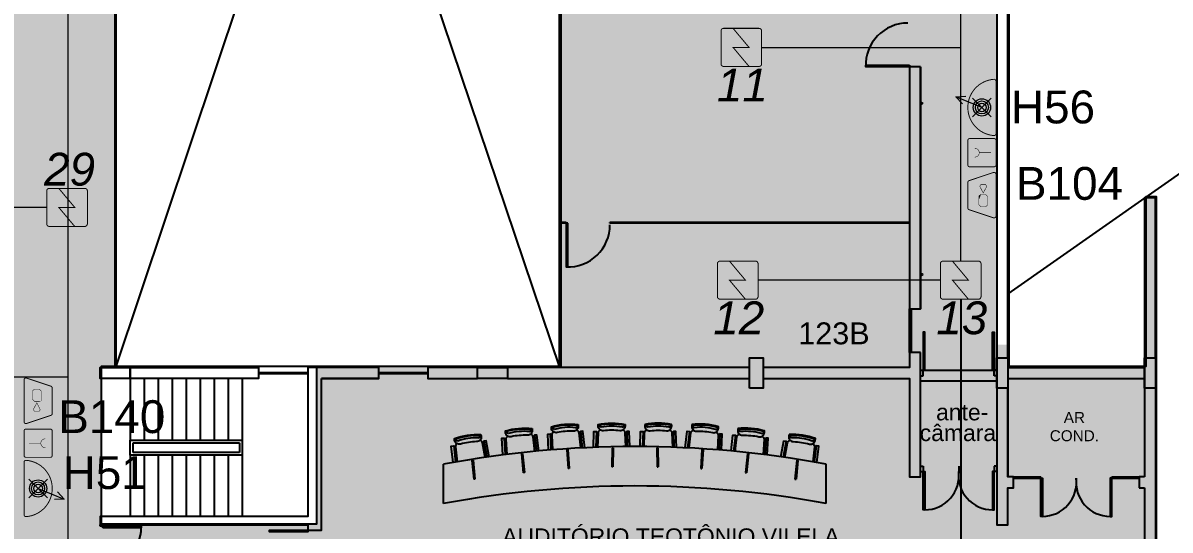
# Model space of a CAD drawing. Header units: metres. Extents: x -331 to 2982, y 362 to 2539.
# Drawn here: x 752.49 to 773.47, y 1560.45 to 1569.72 of the extents above; entities that cross this region are included whole.
import ezdxf
from ezdxf.enums import TextEntityAlignment as Align

# ---------------------------------------------------------------- set-up
doc = ezdxf.new("R2010")
doc.units = ezdxf.units.M
doc.layers.get('0').update_dxf_attribs({"color": 251})
doc.layers.add('_corredores', color=251, linetype='Continuous', plot=False)
doc.layers.add('_salas', color=251, linetype='Continuous', plot=False)
for name, color, linetype in [('ALV', 251, 'Continuous'), ('CX', 251, 'Continuous'), ('Det', 251, 'Continuous'), ('DET. FUMAÇA', 1, 'Continuous'), ('Det_disjuntores_e_quadros', 251, 'Continuous'), ('Det_Vigas', 251, 'Continuous'), ('Div', 251, 'Continuous'), ('Est', 251, 'Continuous'), ('Mob', 251, 'Continuous'), ('Pis', 251, 'Continuous'), ('SALAS NOVAS', 7, 'Continuous'), ('Texto_Salas', 251, 'Continuous'), ('vid', 251, 'Continuous'), ('vis', 251, 'Continuous')]:
    doc.layers.add(name, color=color, linetype=linetype)
doc.styles.add('ARIAL', font='arial.ttf')
doc.styles.add('DESTAQUE', font='arial.ttf', dxfattribs={"height": 0.4})
doc.styles.add('X3G_ENTITY_1416AE77', font='arial.ttf', dxfattribs={"height": 0.6})
doc.styles.add('X3G_ENTITY_1416AE81', font='arial.ttf', dxfattribs={"height": 0.6})
doc.styles.add('X3G_ENTITY_1416AE95', font='arial.ttf', dxfattribs={"height": 0.6})
doc.styles.add('X3G_ENTITY_1416AF17', font='arial.ttf', dxfattribs={"height": 0.6})
doc.styles.add('X3G_ENTITY_1416B5C2', font='arial.ttf', dxfattribs={"height": 0.6})
doc.styles.add('X3G_ENTITY_1416B5CC', font='arial.ttf', dxfattribs={"height": 0.6})
doc.styles.add('X3G_ENTITY_14229BF1', font='arial.ttf', dxfattribs={"height": 0.6})
doc.styles.add('X3G_ENTITY_14229C30', font='arial.ttf', dxfattribs={"height": 0.6})

# ---------------------------------------------------------------- blocks, each defined once
blk = doc.blocks.new('Detector de fumaça')
at = {"layer": 'DET. FUMAÇA', "linetype": 'Continuous', "lineweight": 15, "const_width": 0.01870277497772515}
blk.add_lwpolyline([(774.59948291868, 539.8157648447526), (775.2490596285452, 539.8157648447526, -0.414213562373095), (775.2958165659895, 539.7690079073084), (775.2958165659895, 539.1669315525518, -0.414213562373095), (775.2490596285452, 539.1201746151075), (774.59948291868, 539.1201746151075, -0.414213562373095), (774.5527259812357, 539.1669315525518), (774.5527259812357, 539.7690079073084, -0.414213562373095)], format="xyb", close=True, dxfattribs=at)
blk.add_lwpolyline([(774.7729620717275, 539.8157648447526), (775.0644559117889, 539.46796972993), (774.7729620717275, 539.46796972993), (775.0644559117889, 539.1201746151075)], dxfattribs=at)
blk = doc.blocks.new('WEW')
at = {"color": 1, "lineweight": 0, "true_color": 0xe60000}
for p, q in [((1781.244058351585, 994.0054447120629), (1781.439250093025, 994.4815067582979)), ((1781.439250093025, 994.4815067582979), (1781.307645081665, 994.3597140754018)), ((1781.439250093025, 994.4815067582979), (1781.447474959226, 994.302381974424)), ((1781.074639723589, 994.1748633400589), (1781.413476979581, 993.8360260840664)), ((1781.413476979581, 994.1748633400584), (1781.074639723589, 993.8360260840664))]:
    blk.add_line(p, q, dxfattribs=at)
at = {"color": 1, "true_color": 0xe60000, "const_width": 0.01719509600299768}
for points in [[(1779.259071833538, 993.7473526965271), (1780.02339894841, 993.7473526965271, 0.5119182938526288), (1780.056024349183, 993.7926180221241), (1779.907000183824, 994.239690518202, 0.3228228060550418), (1779.874374783051, 994.2632055766169), (1779.408095998897, 994.2632055766169, 0.3228228060552482), (1779.375470598124, 994.239690518202), (1779.226446432765, 993.7926180221241, 0.5119182938524135)], [(1780.193442345628, 994.2632055766169), (1780.640514841706, 994.2632055766169, -0.414213562373095), (1780.674905033712, 994.2288153846109), (1780.674905033712, 993.781742888533, -0.414213562373095), (1780.640514841706, 993.7473526965271), (1780.193442345628, 993.7473526965271, -0.414213562373095), (1780.159052153622, 993.781742888533), (1780.159052153622, 994.2288153846109, -0.414213562373095)], [(1780.763825455262, 993.7475182720175), (1781.724291247904, 993.7475182720175, 0.4353107658729382), (1781.758593597641, 993.7843649063095, 0.9309493362536452), (1780.729523105524, 993.78436490631, 0.4353107658789753)]]:
    blk.add_lwpolyline(points, format="xyb", close=True, dxfattribs=at)
at = {"color": 1, "true_color": 0xe60000, "const_width": 0.008597548001498838}
for points in [[(1779.462692778066, 994.0599573185639), (1779.617256824809, 994.0599573185641), (1779.651647016815, 994.0255671265581), (1779.651647016814, 993.9361816424857), (1779.617256824808, 993.9017914504798), (1779.462692778067, 993.9017914504798), (1779.428302586061, 993.9361816424857), (1779.42830258606, 994.0255671265579)], [(1779.832264668318, 993.9361816424855), (1779.832264668318, 994.0255671265586), (1779.8016962579, 994.0442011264258), (1779.678836761142, 993.9808743845219), (1779.8016962579, 993.917547642618)]]:
    blk.add_lwpolyline(points, close=True, dxfattribs=at)
for points in [[(1780.336029158255, 994.1350885802071), (1780.338049993509, 994.117166943729), (1780.344365115822, 994.0989928898357), (1780.351185446949, 994.0881389409826), (1780.365331318015, 994.0727414786561), (1780.373162042483, 994.0671882955221), (1780.385539694845, 994.0603730144587), (1780.397159497558, 994.0568391706461), (1780.413073587328, 994.0548198313247), (1780.421409544896, 994.0548198313247), (1780.431261128904, 994.0560819184007), (1780.449861303415, 994.0615455393163), (1780.464482803699, 994.0698767141055), (1780.477493721696, 994.0816463422157), (1780.487704267944, 994.0962795844166), (1780.493996586282, 994.1102881051825), (1780.496860415737, 994.1223690846443), (1780.497607045538, 994.1296433123828), (1780.497793702989, 994.135674088325)], [(1780.416978593668, 993.8365099637556), (1780.416978593668, 994.0545811760148)]]:
    blk.add_lwpolyline(points, dxfattribs=at)
at = {"color": 1, "lineweight": 0, "true_color": 0xe60000}
for radius in [0.15786673427384, 0.1190594061215832, 0.0773527752583614]:
    blk.add_circle((1781.244058351585, 994.0054447120626), radius, dxfattribs=at)

msp = doc.modelspace()

# ---------------------------------------------------------------- hatches: boundary and pattern name
at = {"layer": '_corredores', "transparency": 33554508}
h = msp.add_hatch(color=256, dxfattribs=at)
h.dxf.hatch_style = 1
h.paths.add_polyline_path([(849.5790032717355, 1608.941084747706), (849.5790032717355, 1612.216084747706), (852.2290032717356, 1612.216084747706), (852.2290032717356, 1614.651084747706), (851.6290103992874, 1614.651084747706), (851.6290103992874, 1624.564323200907), (870.3990019931257, 1624.564323200907), (870.3990020082852, 1626.400059628824), (870.2090031990942, 1626.400063498816), (870.2090031990942, 1626.597053963981), (870.0230230682605, 1626.784323779254), (866.324005457046, 1626.785022920147), (866.3084016434914, 1626.751474881556), (866.2037608402816, 1626.833558261063), (865.4423933806902, 1627.594323779257), (864.0139660849009, 1627.594323779257), (862.5855387891115, 1627.594323779257), (861.7755975859286, 1626.785022920147), (861.7400122291779, 1626.785022920147), (861.7364457712292, 1626.784144565041), (861.7229473617735, 1626.782872930436), (861.7049267127559, 1626.782872930436), (858.110678750395, 1626.785022920147), (857.7640003586921, 1626.438344528445), (857.4173219669892, 1626.785022920147), (853.8240740046213, 1626.785022920147), (853.8084701910666, 1626.751474881556), (853.7038293878568, 1626.833558261063), (852.9424619282654, 1627.594323779257), (851.5140346324761, 1627.594323779257), (849.7675001086791, 1627.594324325901), (849.7675001086973, 1626.834324325908), (849.6275001086851, 1626.834324325908), (849.6275001086892, 1629.914324325897), (841.2540003586828, 1629.914324325909), (841.2540003586823, 1628.074324325903), (840.4941414375053, 1628.074324325903), (840.4941414375053, 1627.116091448339), (840.7759085599355, 1626.83432432591), (840.3940708980967, 1626.452486664069), (840.0615346420109, 1626.785022920154), (836.4543521922933, 1626.785022920154), (836.4387483787386, 1626.751474881563), (836.3341075755288, 1626.83355826107), (835.5727401159374, 1627.594323779264), (834.1443128201481, 1627.594323779264), (832.7158855243588, 1627.594323779264), (831.9059443211759, 1626.785022920154), (831.8703589644251, 1626.785022920154), (831.8667925064765, 1626.784144565049), (831.8532940970208, 1626.782872930443), (831.8352734480031, 1626.782872930443), (828.2410254856422, 1626.785022920154), (827.8943470939394, 1626.438344528452), (827.5476687022365, 1626.785022920154), (823.9538683482033, 1626.785022920154), (823.9382645346486, 1626.751474881563), (823.8336237314388, 1626.83355826107), (823.0722562718474, 1627.594323779264), (821.6438289760581, 1627.594323779264), (820.2154016802688, 1627.594323779264), (819.4054604770859, 1626.785022920154), (819.3698751203351, 1626.785022920154), (819.3663086623865, 1626.784144565049), (819.3528102529308, 1626.782872930443), (819.3347896039131, 1626.782872930443), (815.7405416415522, 1626.785022920154), (815.3938632498493, 1626.438344528452), (815.0471848581465, 1626.785022920154), (811.4539368957858, 1626.785022920154), (811.4383330822311, 1626.751474881563), (811.3336922790213, 1626.83355826107), (810.5723248194299, 1627.594323779264), (809.1438975236406, 1627.594323779264), (807.7154702278513, 1627.594323779264), (806.9055290246683, 1626.785022920154), (806.8699436679176, 1626.785022920154), (806.866377209969, 1626.784144565049), (806.8528788005133, 1626.782872930443), (806.8348581514956, 1626.782872930443), (803.2406101891202, 1626.785022920154), (802.8939317974173, 1626.438344528452), (802.5472534057144, 1626.785022920154), (798.9539369094618, 1626.785022920154), (798.9383330959072, 1626.751474881563), (798.8336922926974, 1626.833558261071), (798.072324833106, 1627.594323779264), (796.6438975373167, 1627.594323779264), (795.2154702415273, 1627.594323779264), (794.4055290383444, 1626.785022920154), (794.3699436815937, 1626.785022920154), (794.366377223645, 1626.784144565049), (794.3528788141894, 1626.782872930443), (794.3348581651717, 1626.782872930443), (790.7406102028108, 1626.785022920154), (790.3939318111079, 1626.438344528452), (790.047253419405, 1626.785022920154), (786.4540054570298, 1626.785022920154), (786.4384016434751, 1626.751474881563), (786.3337608402653, 1626.83355826107), (785.5723933806739, 1627.594323779264), (784.1439660848846, 1627.594323779264), (782.7155387890953, 1627.594323779264), (781.9055975859123, 1626.785022920154), (781.8700122291616, 1626.785022920154), (781.866445771213, 1626.784144565049), (781.8529473617573, 1626.782872930443), (781.8349267127396, 1626.782872930443), (778.2406787503787, 1626.785022920154), (777.8940003586758, 1626.438344528452), (777.547321966973, 1626.785022920154), (773.9540740046123, 1626.785022920154), (773.9384701910576, 1626.751474881563), (773.8338293878478, 1626.83355826107), (773.0724619282564, 1627.594323779264), (771.6440346324671, 1627.594323779264), (770.2156073366777, 1627.594323779264), (769.4056796930877, 1626.785036469026), (769.3701084915365, 1626.785029745814), (769.3665143187955, 1626.784144565049), (769.3530159093398, 1626.782872930443), (769.3349952603221, 1626.782872930443), (765.6349776491074, 1626.784323779262), (765.4489975182737, 1626.597053963988), (765.4489975182737, 1626.400063498823), (765.2589987090828, 1626.400061504462), (765.2589987090828, 1624.564323200896), (770.1040003586895, 1624.564323200896), (770.1040003586895, 1614.651084747706), (770.4140037717434, 1614.651084747706), (770.4140037717434, 1605.531084747706), (765.0290032717353, 1605.531084747706), (765.0290032717357, 1610.831084747706), (763.8290032717355, 1610.831084747706), (763.8290032717355, 1605.531084747706), (755.9290032717354, 1605.531084747706), (755.9290032717354, 1610.831084747706), (754.8290032717355, 1610.831084747706), (754.8290032717355, 1605.531084747706), (746.0790032717355, 1605.531084747706), (746.0790032717355, 1601.916084747706), (748.4490032717358, 1601.916084747706), (748.4490032717358, 1603.616084747706), (748.0490032717353, 1603.616084747706), (748.0490032717353, 1603.816084747706), (754.4740032717355, 1603.816084747706), (754.4740032717355, 1603.616084747706), (754.1490032717356, 1603.616084747706), (754.1490032717356, 1601.916084747706), (754.4740032717355, 1601.916084747706), (754.4740032717355, 1601.716084747706), (754.4740032717355, 1601.191084747706), (757.9740032717355, 1601.191084747706), (757.9740032717355, 1603.591084747706), (757.9740032717355, 1603.791084747706), (768.0290032717357, 1603.791084747706), (768.0290032717357, 1603.771084747701), (768.8340032717356, 1603.771084747706), (768.8340032717356, 1595.811084747706), (768.0040032717357, 1595.811084747706), (768.0040032717357, 1595.791084747706), (762.3640032717358, 1595.791084747706), (762.3640032717358, 1590.581084747706), (754.1740032717353, 1590.581084747706), (754.1740032717353, 1593.066084747706), (752.4990032717355, 1593.066084747706), (752.4990032717355, 1560.541059430779), (752.2990032717353, 1560.541059430779), (752.2990032717353, 1561.441059430779), (751.1990032717354, 1561.441059430779), (751.1990032717354, 1558.116084747706), (752.2990032717353, 1558.116084747706), (752.2990032717353, 1559.116084747706), (752.4990032717355, 1559.116084747706), (752.4990032717355, 1557.116084747706), (755.4190032717352, 1557.116084747706), (755.4190032717352, 1558.966084747706), (753.9240032717353, 1558.966084747706), (753.9240032717353, 1563.441084747706), (754.1890032717356, 1563.441084747706), (754.1890032717356, 1587.651084747706), (760.8240032717358, 1587.651084747706), (760.8240032717358, 1587.741084747706), (768.9290032717354, 1587.741084747706), (768.9290032717354, 1563.841084747706), (770.3290032717355, 1563.841084747706), (770.3290032717355, 1587.741084747706), (771.9290032717354, 1587.741084747706), (773.029003271884, 1587.741084747204), (775.8790032718853, 1587.741084747204), (775.8790032718853, 1586.641084747706), (777.1790032717354, 1586.641084747706), (777.1790032717354, 1587.741084747706), (788.7790032717353, 1587.741084747706), (788.7790032717357, 1586.641084747706), (790.0790032717355, 1586.641084747706), (790.0790032717355, 1587.741084747706), (802.3290032717355, 1587.741084747706), (804.0290032717357, 1587.741084747706), (844.9790032717356, 1587.741084747706), (844.9790032717356, 1587.916084747706), (845.2790032717357, 1587.916084747706), (845.2790032717357, 1587.562534266853), (845.2790032717357, 1563.241084747706), (806.4290032717354, 1563.241084747706), (806.4290032717354, 1563.441084747706), (806.6290032717352, 1563.441084747706), (806.6290032717352, 1565.791084747706), (806.2290032717356, 1565.791084747706), (806.2290032717356, 1585.191084747706), (806.6290032717352, 1585.191084747706), (806.6290032717352, 1587.541084747706), (803.0390032717355, 1587.541084747706), (803.0390032717355, 1576.841084747706), (798.6890032717356, 1576.841084747706), (796.0940032717344, 1576.841084747707, -0.4968979739983999), (794.3598457308408, 1575.526950922709), (793.5591902586493, 1573.062786756975), (798.5090032717353, 1571.449499507486), (798.5090032717353, 1560.721084747706), (794.8290032717355, 1560.721084747706), (794.8290032717355, 1560.541084747706), (794.8290032717355, 1557.551084747706), (801.1290032717352, 1557.551084747706), (801.1290032717352, 1556.451084747706), (802.3290032717355, 1556.451084747706), (802.3290032717355, 1557.551084747706), (805.2290032717356, 1557.551084747706), (805.2290032717356, 1556.451084747706), (806.4290032717354, 1556.451084747706), (806.4290032717345, 1560.691084747706), (845.2790032717357, 1560.691084747706), (845.2790032717357, 1555.996525973662), (846.4040032717357, 1555.996525973662), (846.4040032717357, 1556.891084747706), (846.0540032717354, 1556.891084747706), (846.0540032717354, 1556.991084747706), (846.4540032717355, 1556.991084747706), (846.4540032717355, 1560.691084747706), (849.2040032717355, 1560.691084747706), (849.2040032717355, 1556.991084747706), (849.6040032717356, 1556.991084747706), (849.6040032717356, 1556.891084747706), (849.2540032717352, 1556.891084747706), (849.2540032717352, 1555.996525973662), (850.4790032717356, 1555.996525973662), (850.4790032717356, 1563.241084747706), (849.5790032717355, 1563.241084747706), (849.5790032717355, 1572.291084747706), (849.5790032717355, 1575.941084747706), (849.5790032717355, 1587.562534266853), (849.5790032717355, 1588.141084747706), (849.6790032717354, 1588.141084747706), (849.6790032717354, 1587.991084747706), (866.7190032717353, 1587.991084747706), (870.3390032717352, 1587.991084747706), (870.3390032717352, 1595.791084747706), (866.4290032717354, 1595.791084747706), (866.4290032717354, 1595.721084747706), (852.4290032717354, 1595.721084747706), (852.4290032717354, 1590.391084747706), (849.5790032717355, 1590.391084747706)])
h.paths.add_polyline_path([(845.1390032717354, 1595.84108474754), (845.2790032718704, 1595.84108474754), (845.2790032718704, 1590.341084747569), (839.6790032718418, 1590.341084747569), (775.8790032718698, 1590.341084747204), (773.0040032718416, 1590.341084747204), (773.0040032717357, 1595.811084747706), (771.7740032717356, 1595.811084747706), (771.7740032717356, 1603.766084747706), (773.1190032717354, 1603.766084747706), (773.1190032717354, 1603.821084747706), (845.1390032717354, 1603.821084747706)], flags=16)
h.paths.add_polyline_path([(846.0260032717356, 1605.531084747706), (845.0190032717355, 1605.531084747706), (845.0190032717355, 1609.931084747706), (845.0290032717357, 1610.831084747706), (843.8290032717355, 1610.831084747706), (843.8290032717355, 1605.531084747706), (835.0290032717357, 1605.531084747706), (835.0290032717357, 1610.831084747706), (833.8290032717355, 1610.831084747706), (833.8290032717355, 1605.531084747706), (825.0290032717357, 1605.531084747706), (825.0290032717357, 1610.831084747706), (823.8290032717355, 1610.831084747706), (823.8290032717355, 1605.531084747706), (815.0290032717357, 1605.531084747706), (815.0290032717357, 1610.831084747706), (813.8290032717355, 1610.831084747706), (813.8290032717355, 1605.531084747706), (805.0290032717357, 1605.531084747706), (805.0290032717357, 1610.831084747706), (803.8290032717355, 1610.831084747706), (803.8290032717355, 1605.531084747706), (795.0290032717357, 1605.531084747706), (795.0290032717357, 1610.831084747706), (793.8290032717355, 1610.831084747706), (793.8290032717355, 1605.531084747706), (785.0290032717357, 1605.531084747707), (785.0290032717357, 1610.831084747706), (783.8290032717355, 1610.831084747706), (783.8290032717355, 1605.531084747706), (775.0290032717357, 1605.531084747707), (775.0290032717353, 1610.831084747706), (773.9990066847904, 1610.831084747707), (773.9990066847904, 1605.531084747707), (773.2140037719164, 1605.531084747707), (773.2140037719164, 1614.651084747707), (773.1440034562711, 1614.651084747706), (773.1437412059131, 1620.131310462843), (775.1643230806353, 1620.131316249642), (775.1643230806353, 1622.051324325911), (773.6443230806353, 1622.051324325914), (773.6443230806353, 1621.631324325915), (773.1840003586876, 1621.631324325915), (773.1839903206132, 1624.564323200897), (845.949000523543, 1624.563191984462), (845.9494277830872, 1621.631324325915), (845.488673134706, 1621.631324325915), (845.488667598669, 1622.051324325914), (843.988667598669, 1622.051324325911), (843.9886731346905, 1621.631324325899), (843.968673134706, 1620.131324325826), (845.9487350336676, 1620.131324325764), (845.9490073626403, 1614.651084747706), (846.0260032717356, 1614.651084747706)], flags=16)
h.paths.add_polyline_path([(865.1903957135573, 1593.805863617686, -2.788172818047352), (864.4070833522046, 1590.627840440608), (864.5693923174535, 1590.705659460133), (864.7579569129202, 1590.380569679285), (866.0582714210323, 1591.27811197912, -0.4500634661324712), (866.35025388652, 1592.462731408613), (865.6159912746907, 1593.861751929145), (865.297948863255, 1593.661529560755)], flags=16)
h.paths.add_polyline_path([(845.2640003586903, 1626.452486664063), (844.8821626968484, 1626.834324325904), (845.2640003586866, 1627.216161987745), (845.6458380205295, 1626.834324325904)], flags=16)
h.paths.add_polyline_path([(851.5140003586894, 1626.452486664068), (851.1321626968465, 1626.834324325909), (851.5140003586857, 1627.21616198775), (851.8958380205277, 1626.834324325909)], flags=16)
h.paths.add_polyline_path([(834.1442079932349, 1626.452486664063), (833.7623703313925, 1626.834324325904), (834.1442079932312, 1627.216161987745), (834.5260456550736, 1626.834324325904)], flags=16)
h.paths.add_polyline_path([(864.0139998597142, 1626.452487163033), (863.6321621978718, 1626.834324824875), (864.0139998597106, 1627.216162486715), (864.395837521553, 1626.834324824874)], flags=16)
h.paths.add_polyline_path([(821.644173726309, 1626.452486664063), (821.2623360644666, 1626.834324325904), (821.6441737263053, 1627.216161987745), (822.0260113881477, 1626.834324325904)], flags=16)
h.paths.add_polyline_path([(809.5258380205041, 1626.834324325904), (809.1440003586654, 1626.452486664063), (808.762162696823, 1626.834324325904), (809.1440003586617, 1627.216161987745)], flags=16)
h.paths.add_polyline_path([(797.025838020516, 1626.834324325904), (796.6440003586772, 1626.452486664063), (796.2621626968348, 1626.834324325904), (796.6440003586736, 1627.216161987745)], flags=16)
h.paths.add_polyline_path([(784.5257699719195, 1626.834324824874), (784.1439323100808, 1626.452487163033), (783.7620946482384, 1626.834324824875), (784.1439323100772, 1627.216162486715)], flags=16)
h.paths.add_polyline_path([(772.0258385194948, 1626.834324824874), (771.644000857656, 1626.452487163033), (771.2621631958136, 1626.834324824875), (771.6440008576524, 1627.216162486715)], flags=16)
h.paths.add_polyline_path([(767.5754988807566, 1593.943973384771), (767.4280515127844, 1593.840729626228), (767.223008681307, 1594.085090157277), (766.3285186031062, 1593.190600079076, -0.4142135623733452), (766.3285186031062, 1592.391569416336), (767.223008681307, 1591.497079338135), (767.4280515127844, 1591.741439869184), (767.5754988807566, 1591.63819611064, -3.171594802363802)], flags=16)
at = {"layer": '_salas', "transparency": 33554559}
h = msp.add_hatch(color=256, dxfattribs=at)
h.dxf.hatch_style = 1
h.paths.add_polyline_path([(746.0672671612124, 1552.511860592747), (773.0172671612127, 1552.511860592747), (773.0172671612127, 1550.721860592747), (773.2172671612125, 1550.721860592747), (773.2172671612125, 1566.521860592747), (773.0172671612127, 1566.521860592747), (773.0172671612127, 1563.421860592747), (770.5172671612127, 1563.421860592747), (770.5172671612127, 1563.821860592747), (770.3172671612124, 1563.821860592747), (768.9172671612123, 1563.821860592747), (768.9172671612123, 1587.721860592747), (760.8122671612127, 1587.721860592747), (760.8122671612127, 1587.631860592747), (760.8122671612127, 1587.521860592747), (762.3072671612126, 1587.521860592747), (762.3172671612124, 1563.421860592747), (757.8572671612123, 1563.421860592747), (757.8572671612123, 1560.546860592747), (753.9122671612122, 1560.546860592747), (753.9122671612122, 1558.946860592747), (755.4072671612121, 1558.946860592747), (755.4072671612121, 1557.096860592747), (752.4872671612125, 1557.096860592747), (752.4872671612125, 1559.096860592747), (752.2872671612122, 1559.096860592747), (752.2872671612122, 1558.096860592747), (751.1872671612123, 1558.096860592747), (751.1872671612123, 1561.42183527582), (752.2872671612122, 1561.42183527582), (752.2872671612122, 1560.52183527582), (752.4872671612125, 1560.52183527582), (752.4872671612125, 1593.046860592747), (754.1622671612122, 1593.046860592747), (754.4622671612124, 1593.046860592747), (754.4622671612124, 1593.246860592747), (744.4372671612127, 1593.246860592747), (744.4372671612127, 1593.046860592747), (746.0672671612124, 1593.046860592747)])
h = msp.add_hatch(color=256, dxfattribs=at)
h.dxf.hatch_style = 1
h.paths.add_polyline_path([(746.0790032717355, 1552.531084747706), (773.0290032717357, 1552.531084747706), (773.0290032717357, 1550.741084747706), (773.2290032717356, 1550.741084747706), (773.2290032717356, 1566.541084747706), (773.0290032717357, 1566.541084747706), (773.0290032717357, 1563.441084747706), (770.5290032717357, 1563.441084747706), (770.5290032717357, 1563.841084747706), (770.3290032717355, 1563.841084747706), (768.9290032717354, 1563.841084747706), (768.9290032717354, 1587.741084747706), (760.8240032717358, 1587.741084747706), (760.8240032717358, 1587.651084747706), (760.8240032717358, 1587.541084747706), (762.3190032717357, 1587.541084747706), (762.3290032717355, 1563.441084747706), (757.8690032717354, 1563.441084747706), (757.8690032717354, 1560.566084747706), (753.9240032717353, 1560.566084747706), (753.9240032717353, 1558.966084747706), (755.4190032717352, 1558.966084747706), (755.4190032717352, 1557.116084747706), (752.4990032717355, 1557.116084747706), (752.4990032717355, 1559.116084747706), (752.2990032717353, 1559.116084747706), (752.2990032717353, 1558.116084747706), (751.1990032717354, 1558.116084747706), (751.1990032717354, 1561.441059430779), (752.2990032717353, 1561.441059430779), (752.2990032717353, 1560.541059430779), (752.4990032717355, 1560.541059430779), (752.4990032717355, 1593.066084747706), (754.1740032717353, 1593.066084747706), (754.4740032717355, 1593.066084747706), (754.4740032717355, 1593.266084747706), (744.4490032717358, 1593.266084747706), (744.4490032717358, 1593.066084747706), (746.0790032717355, 1593.066084747706)])

# ---------------------------------------------------------------- linework, layer by layer
at = {"lineweight": 0}
for points in [[(760.8240032717358, 1587.651084747706), (760.8240032717358, 1587.541084747706), (762.3190032717357, 1587.541084747706), (762.3290032717355, 1563.441084747706), (754.1890032717356, 1563.441084747706)], [(773.0290032717357, 1552.531084747706), (773.0290032717357, 1550.741084747706), (773.2290032717356, 1550.741084747706), (773.2290032717356, 1566.541084747706), (773.0290032717357, 1566.541084747706), (773.0290032717357, 1563.441084747706), (770.5290032717357, 1563.441084747706), (770.5290032717357, 1587.541084747706), (773.0290032717357, 1587.541084747706)]]:
    msp.add_lwpolyline(points, dxfattribs=at)
at = {"color": 251}
for points in [[(760.8240032717358, 1587.651084747706), (760.8240032717358, 1587.541084747706), (762.3190032717357, 1587.541084747706), (762.3290032717355, 1563.441084747706), (754.1890032717356, 1563.441084747706)], [(773.0290032717357, 1552.531084747706), (773.0290032717357, 1550.741084747706), (773.2290032717356, 1550.741084747706), (773.2290032717356, 1566.541084747706), (773.0290032717357, 1566.541084747706), (773.0290032717357, 1563.441084747706), (770.5290032717357, 1563.441084747706), (770.5290032717357, 1587.541084747706), (773.0290032717357, 1587.541084747706)]]:
    msp.add_lwpolyline(points, dxfattribs=at)
at = {"lineweight": 0}
msp.add_lwpolyline([(757.8690032717354, 1563.441084747706), (753.9240032717353, 1563.441084747706), (753.9240032717353, 1560.566084747706), (757.8690032717354, 1560.566084747706)], close=True, dxfattribs=at)
at = {"color": 251}
msp.add_lwpolyline([(757.8690032717354, 1563.441084747706), (753.9240032717353, 1563.441084747706), (753.9240032717353, 1560.566084747706), (757.8690032717354, 1560.566084747706)], close=True, dxfattribs=at)
at = {"layer": 'ALV', "color": 251}
for p, q in [((770.5090032717353, 1563.421084747706), (773.0090032717353, 1563.421084747706)), ((758.9990032717355, 1563.221084747706), (757.9490032717358, 1563.221084747706)), ((770.5090032717353, 1563.221084747706), (773.0090032717353, 1563.221084747706)), ((773.0090032717353, 1561.421084747706), (772.9090032717359, 1561.421084747706)), ((772.9090032717359, 1561.421084747706), (772.9090032717359, 1561.221084747706)), ((772.9090032717359, 1561.221084747706), (773.0090032717353, 1561.221084747706))]:
    msp.add_line(p, q, dxfattribs=at)
for points in [[(770.5090032717353, 1587.521084747706), (770.5090032717353, 1561.421084747706)], [(770.3090032717355, 1585.041084747703), (770.3090032717355, 1560.546084747706)], [(768.7090032717351, 1568.921084747706), (768.7090032717351, 1564.496084747706)], [(768.9090032717359, 1568.921084747706), (768.9090032717359, 1564.496084747706)], [(773.0090032717353, 1566.521084747706), (773.0090032717353, 1561.421084747706)], [(773.2090032717351, 1566.521084747706), (773.2090032717351, 1550.721084747706)], [(773.0090032717353, 1561.221084747706), (773.0090032717353, 1550.721084747706)]]:
    msp.add_lwpolyline(points, dxfattribs=at)
for points in [[(770.5090032717353, 1571.146084747706), (770.3090032717355, 1571.146084747706), (770.3090032717355, 1563.596084747706), (770.5090032717353, 1563.596084747706)], [(768.9090032717359, 1568.921084747706), (768.7090032717351, 1568.921084747706), (768.7090032717356, 1564.496084747706), (768.9090032717359, 1564.496084747706)], [(773.2090032717351, 1566.521084747706), (773.0090032717353, 1566.521084747706), (773.0090032717353, 1563.596084747706), (773.2090032717356, 1563.596084747706)], [(768.9090032717359, 1563.696084747706), (768.7090032717356, 1563.696084747706), (768.7090032717351, 1563.421084747706), (766.0340032717359, 1563.421084747706), (766.0340032717359, 1563.221084747706), (768.7090032717351, 1563.221084747706), (768.7090032717356, 1561.421084747706), (768.9090032717359, 1561.421084747706)], [(757.9490032717358, 1563.221084747706), (758.9990032717355, 1563.221084747706), (758.9990032717355, 1563.311084747706), (758.9990032717355, 1563.421084747706), (757.6990032717358, 1563.421084747706), (757.6990032717358, 1563.311084747706), (757.6990032717358, 1560.696084747706), (753.9040032717357, 1560.696084747706), (753.9040032717357, 1560.546084747706), (753.954003271735, 1560.546084747706), (757.6990032717358, 1560.546084747706), (757.6990032717358, 1560.450999535514), (757.9490032717358, 1560.450999535514)], [(754.4540032717355, 1563.421084747706), (756.7990032717353, 1563.421084747706), (756.7990032717353, 1563.221084747706), (754.4540032717355, 1563.221084747706)], [(760.8040032717354, 1563.421084747706), (759.8990032717356, 1563.421084747706), (759.8990032717356, 1563.311084747706), (759.8990032717356, 1563.221084747706), (760.8040032717354, 1563.221084747706)], [(765.7840032717354, 1563.421084747706), (761.3540032717356, 1563.421084747706), (761.3540032717356, 1563.221084747706), (765.7840032717359, 1563.221084747706)], [(773.0090032717353, 1563.421084747706), (770.5090032717353, 1563.421084747706), (770.5090032717353, 1563.221084747706), (773.0090032717353, 1563.221084747706)], [(770.5090032717353, 1563.046084747706), (770.3090032717355, 1563.046084747706), (770.3090032717355, 1560.546084747706), (770.5090032717353, 1560.546084747706), (770.5090032717353, 1561.221084747706), (770.6090032717357, 1561.221084747706), (770.6090032717357, 1561.421084747706), (770.5090032717353, 1561.421084747706)]]:
    msp.add_lwpolyline(points, close=True, dxfattribs=at)
at = {"layer": 'CX', "color": 251, "ltscale": 0.8}
for p, q in [((768.9090032717359, 1563.371084747706), (768.9590032717356, 1563.371084747706)), ((770.3090032717355, 1563.371084747706), (770.2590032717353, 1563.371084747706)), ((768.9090032717359, 1563.271084747706), (768.9590032717356, 1563.271084747706)), ((770.3090032717355, 1563.271084747706), (770.2590032717353, 1563.271084747706)), ((768.9090032717359, 1561.621084747706), (768.9590032717356, 1561.621084747706)), ((768.9090032717359, 1561.521084747706), (768.9590032717356, 1561.521084747706)), ((769.6090032717357, 1561.621084747706), (769.6090032717357, 1561.521084747706)), ((769.6090032717357, 1561.621084747706), (769.6090032717357, 1561.521084747706)), ((770.3090032717355, 1561.621084747706), (770.2590032717353, 1561.621084747706)), ((770.3090032717355, 1561.521084747706), (770.2590032717353, 1561.521084747706)), ((753.9540032717355, 1560.521084747706), (753.9040032717357, 1560.521084747706))]:
    msp.add_line(p, q, dxfattribs=at)
at = {"layer": 'CX', "color": 251, "ltscale": 8}
for points in [[(768.708539147744, 1568.949495623714), (768.708539147744, 1568.919495623714), (767.9085391477438, 1568.919495623714), (767.9085391477438, 1568.949495623714)], [(762.4590032717351, 1566.061084747706), (762.4290032717354, 1566.061084747706), (762.4290032717354, 1565.261084747706), (762.4590032717351, 1565.261084747706)], [(768.7390032717358, 1563.696084747706), (768.7090032717356, 1563.696084747706), (768.7090032717356, 1564.495620623714), (768.7390032717358, 1564.495620623714)]]:
    msp.add_lwpolyline(points, close=True, dxfattribs=at)
at = {"layer": 'CX', "color": 251, "ltscale": 0.8}
for points in [[(768.9590032717356, 1563.371084747706), (768.9890032717358, 1563.371084747706), (768.9890032717358, 1564.071084747706), (768.9590032717356, 1564.071084747706)], [(770.2590032717353, 1563.371084747706), (770.2290032717356, 1563.371084747706), (770.2290032717356, 1564.071084747706), (770.2590032717353, 1564.071084747706)], [(768.9590032717351, 1561.521084747706), (768.9890032717358, 1561.521084747706), (768.9890032717358, 1560.821084747706), (768.9590032717351, 1560.821084747706)], [(770.2590032717353, 1561.521084747706), (770.2290032717356, 1561.521084747706), (770.2290032717356, 1560.821084747706), (770.2590032717353, 1560.821084747706)], [(771.1090032717352, 1561.401084747706), (771.1390032717354, 1561.401084747706), (771.1390032717354, 1560.701084747706), (771.1090032717352, 1560.701084747706)], [(772.4090032717354, 1561.401084747706), (772.3790032717352, 1561.401084747706), (772.3790032717352, 1560.701084747706), (772.4090032717354, 1560.701084747706)], [(753.9540032717355, 1560.491084747706), (753.9540032717355, 1560.521084747706), (754.6540032717357, 1560.521084747706), (754.6540032717357, 1560.491084747706)], [(757.6990032717358, 1560.450999535514), (757.6990032717358, 1560.420999535514), (756.9990032717355, 1560.420999535514), (756.9990032717355, 1560.450999535514)]]:
    msp.add_lwpolyline(points, close=True, dxfattribs=at)
at = {"layer": 'CX', "color": 251}
for points in [[(768.9590032717356, 1563.271084747706), (768.9590032717356, 1563.371084747706)], [(770.2590032717353, 1563.271084747706), (770.2590032717353, 1563.371084747706)], [(768.9590032717356, 1561.621084747706), (768.9590032717356, 1561.521084747706)], [(770.2590032717353, 1561.621084747706), (770.2590032717353, 1561.521084747706)]]:
    msp.add_lwpolyline(points, dxfattribs=at)
at = {"layer": 'CX', "color": 251, "ltscale": 8}
for centre, start, end in [((768.6785391477438, 1568.948933123714), 90, 182.1893811836956), ((762.4584407717352, 1566.031084747706), 267.8106188162875, 0)]:
    msp.add_arc(centre, 0.7705624999999969, start, end, dxfattribs=at)
at = {"layer": 'CX', "color": 251, "ltscale": 0.8}
for centre, radius, start, end in [((768.9890032717358, 1561.445656176277), 0.6245714285714143, 270, 6.936458517835765), ((770.2290032717356, 1561.445656176277), 0.6245714285714143, 173.0635414824799, 270), ((771.1390032717354, 1561.325656176277), 0.6245714285714143, 270, 6.936458517835765), ((772.3790032717352, 1561.325656176277), 0.6245714285714143, 173.0635414824799, 270), ((753.9833604145924, 1560.491084747706), 0.6706428571428376, 267.4910967546341, 0)]:
    msp.add_arc(centre, radius, start, end, dxfattribs=at)
at = {"layer": 'Det', "color": 251}
for p, q in [((754.1890032717356, 1563.421084747706), (762.2990032717353, 1587.611084747706)), ((762.3090032717355, 1563.421084747706), (754.1890032717356, 1587.521084747706)), ((796.5882889860213, 1583.021084747706), (770.5090032717353, 1564.77166788666))]:
    msp.add_line(p, q, dxfattribs=at)
at = {"layer": 'Det_disjuntores_e_quadros', "color": 251}
for centre in [(768.9290032717358, 1568.251084747706), (768.9290032717358, 1565.121084747706)]:
    msp.add_circle(centre, 0.015, dxfattribs=at)
at = {"layer": 'Det_Vigas', "color": 251}
for points in [[(768.9090032717359, 1563.371084747706), (770.3090032717355, 1563.371084747706)], [(770.3090032717355, 1563.171084747706), (768.9090032717359, 1563.171084747706)]]:
    msp.add_lwpolyline(points, dxfattribs=at)
at = {"layer": 'Div', "color": 150, "linetype": 'Continuous', "lineweight": 0}
for p, q in [((769.6452011630581, 1565.366705597191), (769.6452011630581, 1588.762188608943)), ((753.3165464467938, 1558.1457959675), (753.3165464467938, 1588.414393494121)), ((766.0035126469545, 1569.274336205391), (769.6452011630581, 1569.274336205391)), ((752.9256544947448, 1566.34922468901), (748.3228399894967, 1566.34922468901)), ((769.2736558706811, 1565.018910482368), (765.9378700815003, 1565.018910482368)), ((747.8708114985463, 1563.252638915833), (753.3165464467938, 1563.252638915833))]:
    msp.add_line(p, q, dxfattribs=at)
at = {"layer": 'Div', "lineweight": 0}
for p, q in [((762.4290032717358, 1566.071084747706), (762.3290032717355, 1566.071084747706)), ((762.4290032717354, 1566.061084747706), (762.4290032717356, 1566.071084747706)), ((768.7090032717351, 1566.071084747706), (763.2290032717353, 1566.071084747706)), ((763.2290032717353, 1566.061084747706), (763.2290032717353, 1566.071084747706)), ((762.4290032717356, 1566.061084747706), (762.3290032717355, 1566.061084747706)), ((768.7090032717351, 1566.061084747706), (763.2290032717353, 1566.061084747706))]:
    msp.add_line(p, q, dxfattribs=at)
at = {"layer": 'Div', "color": 251}
for p, q in [((762.4290032717358, 1566.071084747706), (762.3290032717355, 1566.071084747706)), ((762.4290032717354, 1566.061084747706), (762.4290032717358, 1566.071084747706)), ((768.7090032717351, 1566.071084747706), (763.2290032717356, 1566.071084747706)), ((763.2290032717356, 1566.061084747706), (763.2290032717356, 1566.071084747706)), ((762.4290032717358, 1566.061084747706), (762.3290032717355, 1566.061084747706)), ((768.7090032717351, 1566.061084747706), (763.2290032717356, 1566.061084747706))]:
    msp.add_line(p, q, dxfattribs=at)
at = {"layer": 'Div', "color": 150}
msp.add_line((769.645201163058, 1564.671115367545), (769.645201163058, 1559.90379894791), dxfattribs=at)
at = {"layer": 'Div', "lineweight": 0, "ltscale": 0.8}
for p, q in [((753.9040032717357, 1560.546084747706), (753.9040032717357, 1560.521084747706)), ((753.9040032717357, 1560.521084747706), (753.9040032717357, 1560.546084747706)), ((753.9540032717355, 1560.491084747706), (753.9540032717355, 1560.546084747706)), ((753.9540032717355, 1560.546084747706), (753.9540032717355, 1560.491084747706))]:
    msp.add_line(p, q, dxfattribs=at)
at = {"layer": 'Div', "color": 251, "ltscale": 0.8}
for p, q in [((753.9040032717357, 1560.546084747706), (753.9040032717357, 1560.521084747706)), ((753.9040032717357, 1560.521084747706), (753.9040032717357, 1560.546084747706)), ((753.9540032717355, 1560.491084747706), (753.9540032717355, 1560.546084747706)), ((753.9540032717355, 1560.546084747706), (753.9540032717355, 1560.491084747706))]:
    msp.add_line(p, q, dxfattribs=at)
at = {"layer": 'Est', "color": 251}
for points in [[(765.7840032717359, 1563.046084747706), (765.7840032717359, 1563.596084747706), (766.0340032717359, 1563.596084747706), (766.0340032717359, 1563.046084747706)], [(770.3090032717355, 1563.046084747706), (770.3090032717355, 1563.596084747706), (770.5090032717353, 1563.596084747706), (770.5090032717353, 1563.046084747706)], [(773.0090032717353, 1563.046084747706), (773.0090032717353, 1563.596084747706), (773.2090032717351, 1563.596084747706), (773.2090032717351, 1563.046084747706)], [(754.4540032717355, 1563.221084747706), (753.9040032717357, 1563.221084747706), (753.9040032717357, 1563.421084747706), (754.4540032717355, 1563.421084747706)], [(761.3540032717356, 1563.221084747706), (760.8040032717354, 1563.221084747706), (760.8040032717354, 1563.421084747706), (761.3540032717356, 1563.421084747706)]]:
    msp.add_lwpolyline(points, close=True, dxfattribs=at)
at = {"layer": 'Mob', "color": 251}
for p, q in [((762.2154938072663, 1562.291537107817), (762.1589270549248, 1562.313330642261)), ((762.5958391591189, 1562.322131334342), (762.6481950942721, 1562.35268639396)), ((763.0690232798893, 1562.328715381047), (763.0143860302915, 1562.354974218995)), ((763.4505971172694, 1562.328715381047), (763.5052343668667, 1562.354974218995)), ((763.9220433097416, 1562.328715381047), (763.8674060601434, 1562.354974218995)), ((764.3036171471213, 1562.328715381047), (764.3582543967186, 1562.354974218995)), ((764.7768012678916, 1562.322131334342), (764.7244453327385, 1562.35268639396)), ((765.1571466197447, 1562.291537107817), (765.2137133720857, 1562.313330642261)), ((760.445249556707, 1562.077811490712), (760.3872869600318, 1562.095562349867)), ((760.82249114565, 1562.13514714231), (760.8725623858618, 1562.169317692756)), ((761.3746381507281, 1562.215309664346), (761.3178717666979, 1562.236577792101)), ((761.7546834936693, 1562.249429023681), (761.8067538810665, 1562.280468198449)), ((765.6179569333412, 1562.249429023681), (765.5658865459436, 1562.280468198449)), ((765.998002276282, 1562.215309664346), (766.0547686603122, 1562.236577792101)), ((766.5501492813601, 1562.13514714231), (766.5000780411492, 1562.169317692756)), ((766.9273908703035, 1562.077811490712), (766.9853534669783, 1562.095562349867))]:
    msp.add_line(p, q, dxfattribs=at)
at = {"layer": 'Mob', "color": 251, "ltscale": 0.8}
for p, q in [((762.4404103305878, 1561.921411488625), (762.4603722413121, 1561.922645230994)), ((762.4404103305878, 1561.921411488625), (762.4618952536466, 1561.57378614409)), ((762.4603722413121, 1561.922645230994), (762.4818571643709, 1561.575019886459)), ((763.2670159012623, 1561.955721567428), (763.2611921739172, 1561.607481612395)), ((763.2670159012623, 1561.955721567428), (763.2870131051559, 1561.955387147838)), ((763.2870131051559, 1561.955387147838), (763.2811893778107, 1561.607147192805)), ((764.1056245257478, 1561.955721567429), (764.0856273218551, 1561.955387147838)), ((764.0856273218551, 1561.955387147838), (764.0914510492003, 1561.607147192805)), ((764.1056245257478, 1561.955721567429), (764.1114482530929, 1561.607481612396)), ((764.9122681856979, 1561.922645230994), (764.8907832626401, 1561.57501988646)), ((764.9322300964222, 1561.921411488626), (764.9107451733644, 1561.573786144091)), ((764.9322300964222, 1561.921411488626), (764.9122681856979, 1561.922645230994)), ((760.7042107590833, 1561.724477650185), (760.7241086584545, 1561.726495966471)), ((760.7042107590833, 1561.724477650185), (760.7393585915752, 1561.377967027039)), ((760.7241086584545, 1561.726495966471), (760.7592564909455, 1561.379985343325)), ((761.6081312447523, 1561.844593767785), (761.6280291441235, 1561.846612084071)), ((761.6081312447523, 1561.844593767785), (761.6432790772437, 1561.498083144639)), ((761.6280291441235, 1561.846612084071), (761.6631769766145, 1561.500101460925)), ((765.7446112828875, 1561.846612084072), (765.7094634503965, 1561.500101460926)), ((765.7645091822578, 1561.844593767786), (765.7293613497668, 1561.49808314464)), ((765.7645091822578, 1561.844593767786), (765.7446112828875, 1561.846612084072)), ((766.6485317685565, 1561.726495966473), (766.6133839360655, 1561.379985343327)), ((766.6684296679268, 1561.724477650187), (766.6332818354358, 1561.377967027041)), ((766.6684296679268, 1561.724477650187), (766.6485317685565, 1561.726495966473)), ((760.1863202135055, 1560.934855813955), (760.1863202135055, 1561.654855813955)), ((761.6631769766145, 1561.500101460925), (761.6432790772437, 1561.498083144639)), ((762.4818571643709, 1561.575019886459), (762.4618952536466, 1561.57378614409)), ((763.2811893778107, 1561.607147192805), (763.2611921739172, 1561.607481612395)), ((764.0914510492003, 1561.607147192805), (764.1114482530929, 1561.607481612396)), ((764.8907832626401, 1561.57501988646), (764.9107451733644, 1561.573786144091)), ((765.7094634503965, 1561.500101460926), (765.7293613497668, 1561.49808314464)), ((767.1863202135055, 1560.934855813955), (767.1863202135055, 1561.654855813955)), ((760.7592564909455, 1561.379985343325), (760.7393585915752, 1561.377967027039)), ((766.6133839360655, 1561.379985343327), (766.6332818354358, 1561.377967027041))]:
    msp.add_line(p, q, dxfattribs=at)
at = {"layer": 'Mob', "color": 251}
for points in [[(761.803529867645, 1562.306646138056), (761.8067538810665, 1562.28046819845, -0.461059932642589), (761.7179659353505, 1562.183518850718, 0.0622065389973902), (761.4225083830606, 1562.156993535826, -0.4610599326437825), (761.3178717667015, 1562.236577792102), (761.3163825457164, 1562.26289199845, -0.1022115449512355)], [(762.645213933421, 1562.37889310044), (762.6481950942721, 1562.35268639396, -0.461059932642589), (762.5585120797114, 1562.256564428575, 0.0622065389973902), (762.262821292361, 1562.232779647493, -0.4610599326437825), (762.1589270549275, 1562.313330642263), (762.1576818753706, 1562.339657525153, -0.1022115449512355)], [(763.5043640326721, 1562.381335579032), (763.5052343668667, 1562.354974218995, -0.461059932642589), (763.4081331212319, 1562.266352419046, 0.0622065389973902), (763.1114872759299, 1562.266352419046, -0.4610599326437825), (763.0143860302951, 1562.354974218997), (763.0152557239935, 1562.381316179207, -0.1022115449512355)], [(763.868276394338, 1562.381335579032), (763.8674060601434, 1562.354974218995, 0.461059932642589), (763.9645073057786, 1562.266352419046, -0.0622065389973902), (764.2611531510811, 1562.266352419046, 0.4610599326437825), (764.3582543967159, 1562.354974218997), (764.3573847030166, 1562.381316179207, 0.1022115449512355)], [(764.7274264935895, 1562.37889310044), (764.7244453327385, 1562.35268639396, 0.461059932642589), (764.8141283472987, 1562.256564428575, -0.0622065389973902), (765.1098191346491, 1562.232779647493, 0.4610599326437825), (765.2137133720826, 1562.313330642263), (765.2149585516399, 1562.339657525153, 0.1022115449512355)], [(765.5691105593651, 1562.306646138056), (765.5658865459436, 1562.28046819845, 0.461059932642589), (765.6546744916604, 1562.183518850718, -0.0622065389973902), (765.9501320439495, 1562.156993535826, 0.4610599326437825), (766.054768660309, 1562.236577792102), (766.0562578812942, 1562.26289199845, 0.1022115449512355)], [(760.8677408498211, 1562.195248978393), (760.8725623858618, 1562.169317692756, -0.461059932642589), (760.7898799887598, 1562.067111545486, 0.0622065389973902), (760.4966021508353, 1562.022537255616, -0.4610599326437825), (760.3872869600355, 1562.095562349868), (760.3841886112905, 1562.121735914201, -0.1022115449512355)], [(766.5048995771895, 1562.195248978393), (766.5000780411492, 1562.169317692756, 0.461059932642589), (766.5827604382503, 1562.067111545486, -0.0622065389973902), (766.8760382761748, 1562.022537255616, 0.4610599326437825), (766.9853534669755, 1562.095562349868), (766.9884518157205, 1562.121735914201, 0.1022115449512355)]]:
    msp.add_lwpolyline(points, format="xyb", close=True, dxfattribs=at)
for points in [[(760.9449908140004, 1561.77978161078), (760.8957340444176, 1562.044695395702, 0.3208358703719151), (760.8469605816908, 1562.090704058007)], [(761.3614523855967, 1562.16631908729, 0.3208358703714322), (761.3250340347995, 1562.110022094487), (761.3407318575019, 1561.832645029602)], [(761.8549798438398, 1561.888889077658), (761.8222480591771, 1562.154660515346, 0.3208358703719151), (761.7763845352611, 1562.203570482095)], [(762.2018543829863, 1562.242670890983, 0.3208358703714013), (762.164915628759, 1562.186713978009), (762.1776699802035, 1561.91704819778)], [(762.6939201303248, 1561.950728009784), (762.6625221553495, 1562.226740461099, 0.3208358703719151), (762.6171140813103, 1562.276073558361)], [(763.0515097213611, 1562.28110008613, 0.3208358703714814), (763.010203320343, 1562.228285041793), (763.0014833400874, 1561.964167487288)], [(763.5177583327959, 1561.975638583167), (763.509417076818, 1562.228285041792, 0.3208358703719151), (763.4681106758003, 1562.281100086129)], [(763.8548820942146, 1561.975638583167), (763.8632233501921, 1562.228285041792, -0.3208358703719151), (763.9045297512102, 1562.281100086129)], [(764.3211307056495, 1562.28110008613, -0.3208358703714814), (764.362437106668, 1562.228285041793), (764.3711570869227, 1561.964167487288)], [(764.6787202966852, 1561.950728009784), (764.7101182716606, 1562.226740461099, -0.3208358703719151), (764.7555263456998, 1562.276073558361)], [(765.1707860440238, 1562.242670890983, -0.3208358703714013), (765.2077247982515, 1562.186713978009), (765.194970446807, 1561.91704819778)], [(765.5176605831703, 1561.888889077658), (765.5503923678334, 1562.154660515346, -0.3208358703719151), (765.5962558917499, 1562.203570482095)], [(766.0111880414138, 1562.16631908729, -0.3208358703714322), (766.0476063922106, 1562.110022094487), (766.0319085695087, 1561.832645029602)], [(766.4276496130096, 1561.77978161078), (766.4769063825934, 1562.044695395702, -0.3208358703719151), (766.5256798453192, 1562.090704058007)], [(760.4350895606394, 1562.02810519813, 0.3208358703715301), (760.4021881765757, 1561.969683056778), (760.4342177627695, 1561.699110405408)], [(766.9375508663707, 1562.02810519813, -0.3208358703715301), (766.9704522504344, 1561.969683056778), (766.938422664241, 1561.699110405408)]]:
    msp.add_lwpolyline(points, format="xyb", dxfattribs=at)
for points in [[(761.0191747104427, 1561.79032928605), (760.9647716649652, 1562.08124433042), (760.9191958582578, 1562.074317420314), (760.9735111475802, 1561.78387164353)], [(761.2662662008597, 1561.823336727496), (761.2492803500977, 1562.129085067349), (761.2951948876184, 1562.133207140237), (761.3120895798402, 1561.829099670347)], [(761.9295433032694, 1561.895883003886), (761.8933949010134, 1562.186911787827), (761.8474803634927, 1562.182789714939), (761.8836471744603, 1561.89161272348)], [(762.1030095675806, 1561.911020361126), (762.0893419463455, 1562.206478496892), (762.1352927289372, 1562.210174686802), (762.1489581196929, 1561.914764768159)], [(762.7688510586122, 1561.954457317363), (762.7339649631822, 1562.258330695175), (762.6880141805905, 1562.254634505266), (762.7227354469996, 1561.952196861395)], [(762.9264905737655, 1561.96134572491), (762.9364576493767, 1562.254045354175), (762.982556849377, 1562.254045354175), (762.9726500994589, 1561.963117288489)], [(763.5926257176116, 1561.976149623375), (763.5831627477814, 1562.254045354175), (763.5370635477811, 1562.254045354175), (763.5465360550124, 1561.975869541857)], [(763.7800147093985, 1561.976149623375), (763.7894776792291, 1562.254045354175), (763.8355768792289, 1562.254045354175), (763.8261043719981, 1561.975869541857)], [(764.4461498532451, 1561.96134572491), (764.4361827776338, 1562.254045354175), (764.390083577634, 1562.254045354175), (764.3999903275517, 1561.963117288489)], [(764.6037893683979, 1561.954457317363), (764.6386754638283, 1562.258330695175), (764.6846262464201, 1562.254634505266), (764.6499049800104, 1561.952196861395)], [(765.2696308594295, 1561.911020361126), (765.2832984806655, 1562.206478496892), (765.2373476980738, 1562.210174686802), (765.2236823073176, 1561.914764768159)], [(765.4430971237407, 1561.895883003887), (765.4792455259967, 1562.186911787827), (765.5251600635174, 1562.182789714939), (765.4889932525502, 1561.89161272348)], [(766.1063742261504, 1561.823336727496), (766.1233600769128, 1562.129085067349), (766.0774455393921, 1562.133207140237), (766.0605508471699, 1561.829099670348)], [(766.3534657165674, 1561.79032928605), (766.4078687620449, 1562.08124433042), (766.4534445687523, 1562.074317420314), (766.3991292794299, 1561.78387164353)], [(760.360348554681, 1561.686273844648), (760.3254090174232, 1561.984069800678), (760.3709848241306, 1561.990996710784), (760.4058061436681, 1561.694208345635)], [(767.0122918723291, 1561.686273844648), (767.0472314095873, 1561.984069800678), (767.00165560288, 1561.990996710784), (766.9668342833425, 1561.694208345635)]]:
    msp.add_lwpolyline(points, dxfattribs=at)
for centre, radius, start, end in [((761.6654973725781, 1561.109702745844), 1.187505565730752, 83.21882463534423, 107.045995845892), ((762.4960896718549, 1561.183280952431), 1.187505565730752, 82.68758776805954, 106.5147589785893), ((762.4778905707417, 1561.408949256772), 0.9207678188855427, 82.64029865892037, 106.5574161730336), ((763.2598568377671, 1561.201529372279), 1.187505565730752, 78.08873035207985, 101.9159015626367), ((763.2598101985795, 1561.42793031903), 0.9207678188855427, 78.0414412429636, 101.9585587570532), ((764.1127835892439, 1561.201529372279), 1.187505565730752, 78.08409843736325, 101.9112696479202), ((764.1128302284314, 1561.42793031903), 0.9207678188855427, 78.04144124294682, 101.9585587570364), ((764.8765507551557, 1561.183280952431), 1.187505565730752, 73.48524102141067, 97.31241223194044), ((764.8947498562684, 1561.408949256772), 0.9207678188855427, 73.44258382696636, 97.35970134107963), ((765.7071430544324, 1561.109702745844), 1.187505565730752, 72.954004154108, 96.78117536465577), ((760.8106417476101, 1560.967609223355), 1.211740373194645, 86.73078029546244, 110.5579515060054), ((760.7692231804904, 1561.215921435434), 0.9207678188855427, 86.68349118631427, 110.600608700416), ((761.6452067249929, 1561.335192613656), 0.9207678188855427, 83.17153552619969, 107.0886530403009), ((765.7274337020172, 1561.335192613656), 0.9207678188855427, 72.91134695969913, 96.82846447380032), ((766.5619986794, 1560.967609223355), 1.211740373194645, 69.44204849399459, 93.26921970453756), ((766.6034172465197, 1561.215921435434), 0.9207678188855427, 69.39939129958402, 93.31650881368573)]:
    msp.add_arc(centre, radius, start, end, dxfattribs=at)
at = {"layer": 'Mob', "color": 251, "ltscale": 0.8}
for centre, radius, start, end in [((763.6863202135055, 1542.765616006681), 19.21076210088261, 79.50267936154818, 100.4973206384518), ((763.6863202135055, 1542.04561600668), 19.21076210088339, 79.502679361548, 100.497320638452)]:
    msp.add_arc(centre, radius, start, end, dxfattribs=at)
at = {"layer": 'Pis', "color": 251}
for p, q in [((754.4540032717355, 1563.221084747706), (754.4540032717355, 1562.096084747706)), ((754.7096282717357, 1563.221084747706), (754.7096282717357, 1562.096084747706)), ((754.9652532717355, 1563.221084747706), (754.9652532717355, 1562.096084747706)), ((755.2208782717353, 1563.221084747706), (755.2208782717353, 1562.096084747706)), ((755.4765032717355, 1563.221084747706), (755.4765032717355, 1562.096084747706)), ((755.7321282717357, 1563.221084747706), (755.7321282717357, 1562.096084747706)), ((755.9877532717355, 1563.221084747706), (755.9877532717355, 1562.096084747706)), ((756.2433782717353, 1563.221084747706), (756.2433782717353, 1562.096084747706)), ((756.4990032717355, 1563.221084747706), (756.4990032717355, 1562.096084747706)), ((754.4540032717355, 1561.821084747706), (754.4540032717355, 1560.696084747706)), ((754.7096282717357, 1561.821084747706), (754.7096282717357, 1560.696084747706)), ((754.9652532717355, 1561.821084747706), (754.9652532717355, 1560.696084747706)), ((755.2208782717353, 1561.821084747706), (755.2208782717353, 1560.696084747706)), ((755.4765032717355, 1561.821084747706), (755.4765032717355, 1560.696084747706)), ((755.7321282717357, 1561.821084747706), (755.7321282717357, 1560.696084747706)), ((755.9877532717355, 1561.821084747706), (755.9877532717355, 1560.696084747706)), ((756.2433782717353, 1561.821084747706), (756.2433782717353, 1560.696084747706)), ((756.4990032717355, 1561.821084747706), (756.4990032717355, 1560.696084747706))]:
    msp.add_line(p, q, dxfattribs=at)
at = {"layer": 'vid', "color": 251}
for p, q in [((754.1690032717352, 1587.521084747706), (754.1690032717352, 1563.421084747706)), ((754.1890032717356, 1587.521084747706), (754.1890032717356, 1563.421084747706)), ((762.2990032717353, 1587.521084747706), (762.2990032717353, 1563.421084747706)), ((762.3290032717355, 1587.521084747706), (762.3290032717355, 1563.421084747706)), ((756.7990032717353, 1563.331084747706), (757.6990032717358, 1563.331084747706)), ((756.7990032717353, 1563.311084747706), (757.6990032717358, 1563.311084747706)), ((758.9990032717355, 1563.331084747706), (759.8990032717356, 1563.331084747706)), ((758.9990032717355, 1563.311084747706), (759.8990032717356, 1563.311084747706))]:
    msp.add_line(p, q, dxfattribs=at)
at = {"layer": 'vid', "color": 251, "ltscale": 0.8}
for p, q in [((770.6090032717357, 1561.421084747706), (771.1090032717352, 1561.421084747706)), ((770.6090032717357, 1561.401084747706), (771.1090032717352, 1561.401084747706)), ((771.1090032717352, 1561.401084747706), (771.1090032717352, 1561.421084747706)), ((772.4090032717354, 1561.421084747706), (772.9090032717359, 1561.421084747706)), ((772.4090032717354, 1561.401084747706), (772.4090032717354, 1561.421084747706)), ((772.4090032717354, 1561.401084747706), (772.9090032717359, 1561.401084747706))]:
    msp.add_line(p, q, dxfattribs=at)
at = {"layer": 'vis', "color": 251}
for p, q in [((754.4540032717355, 1562.096084747706), (756.4990032717355, 1562.096084747706)), ((754.4540032717355, 1561.821084747706), (754.4540032717355, 1562.096084747706)), ((756.4990032717355, 1562.096084747706), (756.4990032717355, 1561.821084747706)), ((754.5040032717352, 1562.046084747706), (756.4490032717358, 1562.046084747706)), ((754.5040032717352, 1561.871084747706), (754.5040032717352, 1562.046084747706)), ((756.4490032717358, 1561.871084747706), (754.5040032717352, 1561.871084747706)), ((756.4490032717358, 1562.046084747706), (756.4490032717358, 1561.871084747706)), ((756.4990032717355, 1561.821084747706), (754.4540032717355, 1561.821084747706))]:
    msp.add_line(p, q, dxfattribs=at)

# ---------------------------------------------------------------- block references
at = {"lineweight": 0}
for p, rotation in [((1764.038480168972, -213.0678471029428), 90), ((-241.2368567798021, 3342.45497978708), 270)]:
    msp.add_blockref('WEW', p, dxfattribs=dict(at, rotation=rotation))
at = {"layer": 'DET. FUMAÇA', "linetype": 'Continuous', "lineweight": 0}
for p in [(-9.292303919035021, 1029.806366475461), (-21.62707148649088, 1026.881254959079), (-9.357946484489275, 1025.550940752438), (-5.279070110554585, 1025.550940752438)]:
    msp.add_blockref('Detector de fumaça', p, dxfattribs=at)

# ---------------------------------------------------------------- texts
at = {"layer": '_salas', "style": 'DESTAQUE'}
msp.add_text('ante-', height=0.3, dxfattribs=at).set_placement((769.6723104726007, 1562.455848458079), align=Align.CENTER)
at = {"layer": 'Div', "color": 5, "linetype": 'Continuous', "lineweight": 0, "true_color": 0x0000ff, "char_height": 0.6, "attachment_point": 1}
for s, insert, style in [('{\\fArial|b0|i1|c0|p34;11}', (765.1846388782077, 1568.88604522279), 'X3G_ENTITY_1416AE77'), ('{\\fArial|b0|i1|c0|p34;29}', (752.8776410331202, 1567.347451186083), 'X3G_ENTITY_1416AF17'), ('{\\fArial|b0|i1|c0|p34;12}', (765.1189963127534, 1564.630619499766), 'X3G_ENTITY_1416AE81'), ('{\\fArial|b0|i1|c0|p34;13}', (769.1978726866881, 1564.630619499766), 'X3G_ENTITY_1416AE95')]:
    msp.add_mtext_dynamic_manual_height_columns(s, width=13.3188035564217, gutter_width=2.5, heights=[0], dxfattribs=dict(at, insert=insert, style=style))
at = {"layer": 'Div', "color": 96, "linetype": 'Continuous', "lineweight": 0, "true_color": 0x008000, "char_height": 0.6, "width": 13.3188035564217, "attachment_point": 1}
for s, insert, style in [('H56', (770.5648496925484, 1568.48472362727), 'X3G_ENTITY_14229C30'), ('H51', (753.2185535274098, 1561.80067073483), 'X3G_ENTITY_14229BF1')]:
    msp.add_mtext(s, dxfattribs=dict(at, insert=insert, style=style))
at = {"layer": 'Div', "color": 6, "linetype": 'Continuous', "lineweight": 0, "true_color": 0xff00ff, "char_height": 0.6, "attachment_point": 1}
for s, insert, style in [('B104', (770.6569776332864, 1567.087241366871), 'X3G_ENTITY_1416B5C2'), ('B140', (753.1376448385486, 1562.823561060002), 'X3G_ENTITY_1416B5CC')]:
    msp.add_mtext_dynamic_manual_height_columns(s, width=13.3188035564217, gutter_width=2.5, heights=[0], dxfattribs=dict(at, insert=insert, style=style))
at = {"layer": 'SALAS NOVAS', "color": 251, "style": 'DESTAQUE'}
msp.add_text('123B', height=0.4, dxfattribs=at).set_placement((767.3262558844226, 1563.846444147596), align=Align.CENTER)
at = {"layer": 'Texto_Salas', "color": 251, "style": 'DESTAQUE'}
msp.add_text('câmara', height=0.3, dxfattribs=at).set_placement((769.5942344525338, 1562.076953112422), align=Align.CENTER)
msp.add_text('AUDITÓRIO TEOTÔNIO VILELA', height=0.3, dxfattribs=at).set_placement((761.2570335875547, 1560.181185493678))
at = {"layer": 'Texto_Salas', "color": 251, "insert": (771.7244069410981, 1562.608381670424), "char_height": 0.2, "width": 2.26260000000002, "attachment_point": 2, "style": 'ARIAL'}
msp.add_mtext('AR\\PCOND.', dxfattribs=at)

doc.saveas('drawing.dxf')
